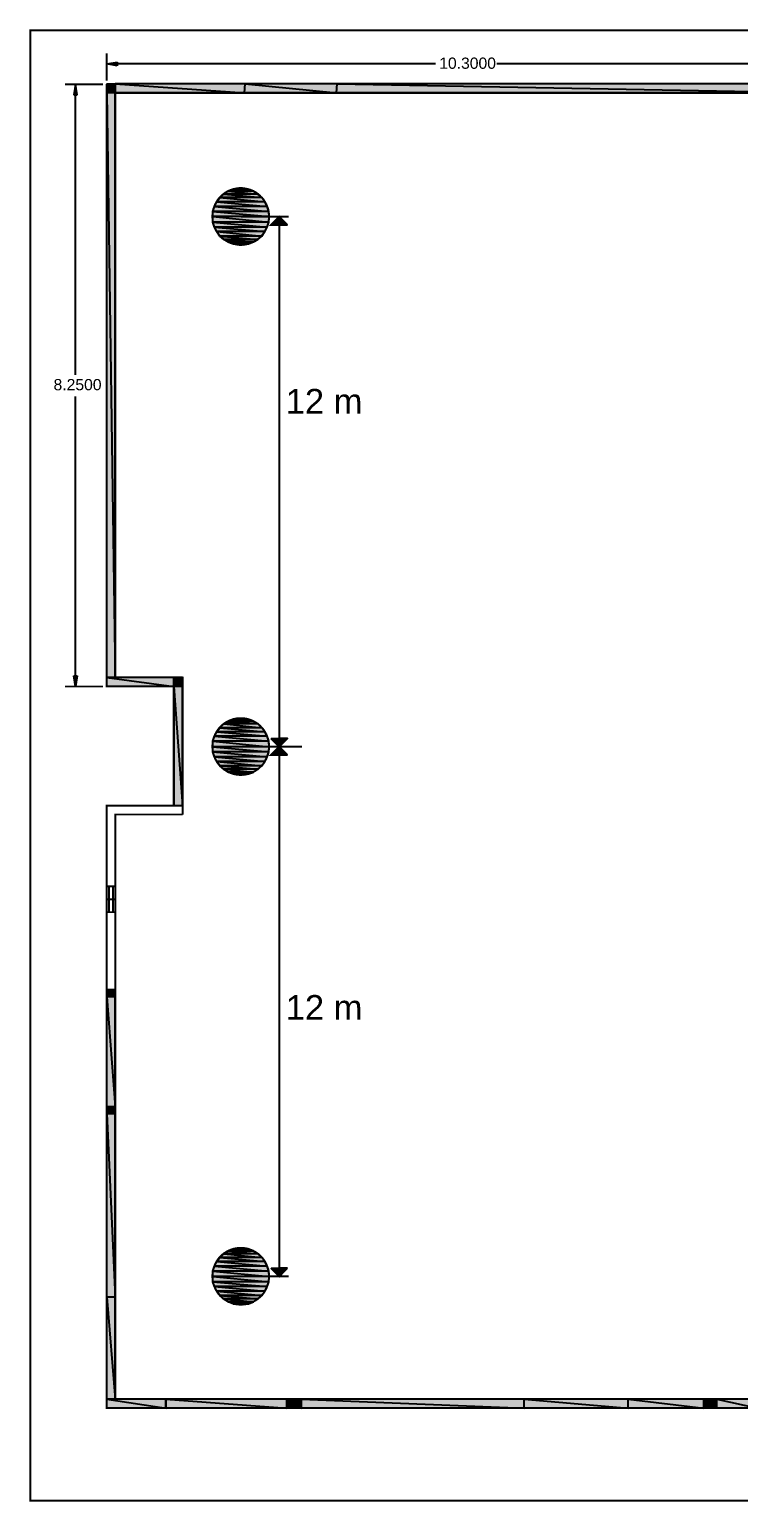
# Model space of a CAD drawing. Header units: millimetres. Extents: x 12 to 271, y 7 to 204.
# Drawn here: x 12.1 to 106.8, y 7.1 to 203.6 of the extents above; entities that cross this region are included whole.
import ezdxf

# ---------------------------------------------------------------- set-up
doc = ezdxf.new("R2010")
doc.units = ezdxf.units.MM
for name, color, linetype in [('H', 251, 'Continuous'), ('P', 255, 'Continuous'), ('T', 255, 'Continuous')]:
    doc.layers.add(name, color=color, linetype=linetype)
doc.styles.get("Standard").update_dxf_attribs({"font": 'ARIAL.TTF'})

msp = doc.modelspace()

# ---------------------------------------------------------------- hatches: boundary and pattern name
at = {"layer": 'H', "linetype": 'Continuous'}
for points in [[(23.813, 198.737), (22.401, 199.002), (23.813, 199.214), (23.813, 198.737)], [(18.009, 194.839), (18.221, 196.25), (18.468, 194.839), (18.009, 194.839)], [(22.401, 195.104), (22.401, 196.286), (23.548, 196.286), (23.548, 195.104), (22.401, 195.104)], [(22.401, 117.087), (22.401, 195.104), (23.548, 195.104), (23.548, 117.087), (22.401, 117.087)], [(23.548, 195.104), (23.548, 196.321), (40.869, 196.321), (40.816, 195.104), (23.548, 195.104)], [(40.816, 195.104), (40.869, 196.321), (53.181, 196.321), (53.093, 195.104), (40.816, 195.104)], [(53.093, 195.104), (53.181, 196.321), (118.286, 196.321), (118.286, 195.104), (53.093, 195.104)], [(37.095, 180.587), (37.518, 181.134), (43.109, 181.134), (43.533, 180.587), (37.095, 180.587)], [(37.518, 181.134), (38.029, 181.592), (42.598, 181.592), (43.109, 181.134), (37.518, 181.134)], [(38.029, 181.592), (38.629, 181.98), (42.016, 181.98), (42.598, 181.592), (38.029, 181.592)], [(38.629, 181.98), (39.264, 182.227), (41.328, 182.227), (42.016, 181.98), (38.629, 181.98)], [(39.264, 182.227), (39.97, 182.351), (40.658, 182.351), (41.328, 182.227), (39.264, 182.227)], [(36.548, 178.594), (36.583, 179.264), (44.044, 179.264), (44.08, 178.594), (36.548, 178.594)], [(36.583, 179.264), (36.795, 179.952), (43.833, 179.952), (44.044, 179.264), (36.583, 179.264)], [(36.795, 179.952), (37.095, 180.587), (43.533, 180.587), (43.833, 179.952), (36.795, 179.952)], [(36.583, 177.871), (36.548, 178.594), (44.08, 178.594), (44.044, 177.871), (36.583, 177.871)], [(36.795, 177.2), (36.583, 177.871), (44.044, 177.871), (43.833, 177.2), (36.795, 177.2)], [(37.095, 176.601), (36.795, 177.2), (43.833, 177.2), (43.533, 176.601), (37.095, 176.601)], [(44.344, 177.483), (45.438, 178.594), (46.531, 177.483), (44.344, 177.483)], [(37.518, 176.001), (37.095, 176.601), (43.533, 176.601), (43.109, 176.001), (37.518, 176.001)], [(38.029, 175.542), (37.518, 176.001), (43.109, 176.001), (42.598, 175.542), (38.029, 175.542)], [(38.629, 175.207), (38.029, 175.542), (42.598, 175.542), (42.016, 175.207), (38.629, 175.207)], [(39.264, 174.943), (38.629, 175.207), (42.016, 175.207), (41.328, 174.943), (39.264, 174.943)], [(39.97, 174.819), (39.264, 174.943), (41.328, 174.943), (40.658, 174.819), (39.97, 174.819)], [(18.221, 115.888), (18.009, 117.299), (18.468, 117.299), (18.221, 115.888)], [(22.401, 115.888), (22.401, 117.087), (31.38, 117.087), (31.38, 115.888), (22.401, 115.888)], [(31.38, 115.888), (31.38, 117.087), (32.526, 117.087), (32.526, 115.888), (31.38, 115.888)], [(31.38, 99.977), (31.38, 115.888), (32.526, 115.888), (32.526, 99.977), (31.38, 99.977)], [(37.095, 109.837), (37.518, 110.384), (43.109, 110.384), (43.533, 109.837), (37.095, 109.837)], [(37.518, 110.384), (38.029, 110.896), (42.598, 110.896), (43.109, 110.384), (37.518, 110.384)], [(38.029, 110.896), (38.629, 111.231), (42.016, 111.231), (42.598, 110.896), (38.029, 110.896)], [(38.629, 111.231), (39.264, 111.495), (41.328, 111.495), (42.016, 111.231), (38.629, 111.231)], [(39.264, 111.495), (39.97, 111.619), (40.658, 111.619), (41.328, 111.495), (39.264, 111.495)], [(36.548, 107.844), (36.583, 108.567), (44.044, 108.567), (44.08, 107.844), (36.548, 107.844)], [(36.583, 108.567), (36.795, 109.255), (43.833, 109.255), (44.044, 108.567), (36.583, 108.567)], [(36.795, 109.255), (37.095, 109.837), (43.533, 109.837), (43.833, 109.255), (36.795, 109.255)], [(45.438, 107.844), (44.344, 108.955), (46.531, 108.955), (45.438, 107.844)], [(36.583, 107.174), (36.548, 107.844), (44.08, 107.844), (44.044, 107.174), (36.583, 107.174)], [(36.795, 106.504), (36.583, 107.174), (44.044, 107.174), (43.833, 106.504), (36.795, 106.504)], [(37.095, 105.869), (36.795, 106.504), (43.833, 106.504), (43.533, 105.869), (37.095, 105.869)], [(44.344, 106.751), (45.438, 107.844), (46.531, 106.751), (44.344, 106.751)], [(37.518, 105.304), (37.095, 105.869), (43.533, 105.869), (43.109, 105.304), (37.518, 105.304)], [(38.029, 104.846), (37.518, 105.304), (43.109, 105.304), (42.598, 104.846), (38.029, 104.846)], [(38.629, 104.458), (38.029, 104.846), (42.598, 104.846), (42.016, 104.458), (38.629, 104.458)], [(39.264, 104.211), (38.629, 104.458), (42.016, 104.458), (41.328, 104.211), (39.264, 104.211)], [(39.97, 104.087), (39.264, 104.211), (41.328, 104.211), (40.658, 104.087), (39.97, 104.087)], [(22.401, 74.454), (22.401, 75.389), (23.548, 75.389), (23.548, 74.454), (22.401, 74.454)], [(22.401, 59.796), (22.401, 74.454), (23.548, 74.454), (23.548, 59.796), (22.401, 59.796)], [(22.401, 58.879), (22.401, 59.796), (23.548, 59.796), (23.548, 58.879), (22.401, 58.879)], [(22.401, 34.361), (22.401, 58.879), (23.548, 58.879), (23.548, 34.361), (22.401, 34.361)], [(37.095, 39.141), (37.518, 39.688), (43.109, 39.688), (43.533, 39.141), (37.095, 39.141)], [(37.518, 39.688), (38.029, 40.164), (42.598, 40.164), (43.109, 39.688), (37.518, 39.688)], [(38.029, 40.164), (38.629, 40.534), (42.016, 40.534), (42.598, 40.164), (38.029, 40.164)], [(38.629, 40.534), (39.264, 40.799), (41.328, 40.799), (42.016, 40.534), (38.629, 40.534)], [(39.264, 40.799), (39.97, 40.922), (40.658, 40.922), (41.328, 40.799), (39.264, 40.799)], [(36.548, 37.148), (36.583, 37.835), (44.044, 37.835), (44.08, 37.148), (36.548, 37.148)], [(36.583, 37.835), (36.795, 38.506), (43.833, 38.506), (44.044, 37.835), (36.583, 37.835)], [(36.795, 38.506), (37.095, 39.141), (43.533, 39.141), (43.833, 38.506), (36.795, 38.506)], [(45.438, 37.148), (44.344, 38.259), (46.531, 38.259), (45.438, 37.148)], [(36.583, 36.442), (36.548, 37.148), (44.08, 37.148), (44.044, 36.442), (36.583, 36.442)], [(36.795, 35.807), (36.583, 36.442), (44.044, 36.442), (43.833, 35.807), (36.795, 35.807)], [(37.095, 35.172), (36.795, 35.807), (43.833, 35.807), (43.533, 35.172), (37.095, 35.172)], [(22.401, 20.779), (22.401, 34.361), (23.548, 34.361), (23.548, 20.779), (22.401, 20.779)], [(37.518, 34.608), (37.095, 35.172), (43.533, 35.172), (43.109, 34.608), (37.518, 34.608)], [(38.029, 34.149), (37.518, 34.608), (43.109, 34.608), (42.598, 34.149), (38.029, 34.149)], [(38.629, 33.761), (38.029, 34.149), (42.598, 34.149), (42.016, 33.761), (38.629, 33.761)], [(39.264, 33.514), (38.629, 33.761), (42.016, 33.761), (41.328, 33.514), (39.264, 33.514)], [(39.97, 33.39), (39.264, 33.514), (41.328, 33.514), (40.658, 33.39), (39.97, 33.39)], [(22.401, 19.579), (22.401, 20.779), (30.321, 20.779), (30.321, 19.579), (22.401, 19.579)], [(30.286, 19.579), (30.286, 20.779), (46.461, 20.779), (46.461, 19.579), (30.286, 19.579)], [(46.461, 19.579), (46.461, 20.779), (48.401, 20.779), (48.401, 19.579), (46.461, 19.579)], [(48.401, 19.579), (48.401, 20.779), (78.158, 20.779), (78.158, 19.579), (48.401, 19.579)], [(78.158, 19.579), (78.158, 20.779), (92.04, 20.779), (92.04, 19.579), (78.158, 19.579)], [(92.04, 19.579), (92.04, 20.779), (102.129, 20.779), (102.129, 19.579), (92.04, 19.579)], [(102.129, 19.579), (102.129, 20.779), (103.858, 20.779), (103.858, 19.579), (102.129, 19.579)], [(103.858, 19.579), (103.858, 20.779), (109.361, 20.779), (109.361, 19.579), (103.858, 19.579)]]:
    msp.add_hatch(color=256, dxfattribs=at).paths.add_polyline_path(points)

# ---------------------------------------------------------------- linework, layer by layer
at = {"layer": 'P', "const_width": 0.254}
for points in [[(12.206, 203.447), (270.775, 203.447), (270.775, 7.232), (12.206, 7.232), (12.206, 203.447)], [(22.401, 196.744), (22.401, 200.395)], [(23.813, 199.002), (66.305, 199.002)], [(116.981, 199.002), (74.471, 199.002)], [(21.908, 196.25), (16.828, 196.25)], [(18.221, 194.839), (18.221, 157.462)], [(22.366, 196.321), (118.286, 196.321), (118.286, 187.272)], [(22.401, 196.286), (22.401, 115.888), (31.38, 115.888), (31.38, 99.977), (22.401, 99.977), (22.401, 19.579), (31.556, 19.579)], [(23.548, 195.104), (23.548, 196.286)], [(138.183, 186.126), (117.228, 186.126), (117.228, 195.104), (23.548, 195.104), (23.548, 117.087), (32.526, 117.087), (32.526, 99.73)], [(44.08, 178.611), (44.08, 178.805), (44.044, 179.193), (43.974, 179.564), (43.85, 179.917), (43.709, 180.252), (43.533, 180.569), (43.339, 180.887), (43.092, 181.151), (42.845, 181.416), (42.563, 181.645), (42.263, 181.857), (41.945, 182.033), (41.593, 182.174), (41.24, 182.28), (40.869, 182.351), (40.481, 182.404), (40.287, 182.404), (40.093, 182.404), (39.723, 182.351), (39.352, 182.28), (39, 182.174), (38.647, 182.033), (38.329, 181.857), (38.029, 181.645), (37.747, 181.416), (37.483, 181.151), (37.253, 180.887), (37.059, 180.569), (36.883, 180.252), (36.742, 179.917), (36.618, 179.564), (36.548, 179.193), (36.513, 178.805), (36.513, 178.611), (36.513, 178.417), (36.548, 178.029), (36.618, 177.659), (36.742, 177.306), (36.883, 176.971), (37.059, 176.653), (37.253, 176.336), (37.483, 176.071), (37.747, 175.807), (38.029, 175.578), (38.329, 175.366), (38.647, 175.189), (39, 175.048), (39.352, 174.943), (39.723, 174.872), (40.093, 174.819), (40.287, 174.819), (40.481, 174.819), (40.869, 174.872), (41.24, 174.943), (41.593, 175.048), (41.945, 175.189), (42.263, 175.366), (42.563, 175.578), (42.845, 175.807), (43.092, 176.071), (43.339, 176.336), (43.533, 176.653), (43.709, 176.971), (43.85, 177.306), (43.974, 177.659), (44.044, 178.029), (44.08, 178.417), (44.08, 178.611)], [(40.323, 178.594), (46.708, 178.594)], [(46.531, 177.483), (44.344, 177.483), (45.438, 178.594), (46.531, 177.483), (45.438, 178.594)], [(45.438, 178.594), (45.438, 107.844)], [(18.221, 117.299), (18.221, 154.623)], [(21.908, 115.888), (16.828, 115.888)], [(31.38, 115.888), (31.38, 117.087), (23.548, 117.087), (22.401, 117.087)], [(46.373, 19.579), (118.375, 19.579), (118.375, 28.557), (233.186, 28.557), (233.186, 115.888)], [(44.08, 107.879), (44.08, 108.073), (44.044, 108.444), (43.974, 108.814), (43.85, 109.167), (43.709, 109.52), (43.533, 109.837), (43.339, 110.137), (43.092, 110.419), (42.845, 110.684), (42.563, 110.913), (42.263, 111.107), (41.945, 111.284), (41.593, 111.425), (41.24, 111.548), (40.869, 111.619), (40.481, 111.654), (40.287, 111.654), (40.093, 111.654), (39.723, 111.619), (39.352, 111.548), (39, 111.425), (38.647, 111.284), (38.329, 111.107), (38.029, 110.913), (37.747, 110.684), (37.483, 110.419), (37.253, 110.137), (37.059, 109.837), (36.883, 109.52), (36.742, 109.167), (36.618, 108.814), (36.548, 108.444), (36.513, 108.073), (36.513, 107.879), (36.513, 107.685), (36.548, 107.297), (36.618, 106.927), (36.742, 106.574), (36.883, 106.221), (37.059, 105.904), (37.253, 105.604), (37.483, 105.322), (37.747, 105.075), (38.029, 104.828), (38.329, 104.634), (38.647, 104.458), (39, 104.316), (39.352, 104.193), (39.723, 104.122), (40.093, 104.087), (40.287, 104.087), (40.481, 104.087), (40.869, 104.122), (41.24, 104.193), (41.593, 104.316), (41.945, 104.458), (42.263, 104.634), (42.563, 104.828), (42.845, 105.075), (43.092, 105.322), (43.339, 105.604), (43.533, 105.904), (43.709, 106.221), (43.85, 106.574), (43.974, 106.927), (44.044, 107.297), (44.08, 107.685), (44.08, 107.879)], [(46.531, 106.751), (44.344, 106.751), (45.438, 107.844), (46.531, 106.751), (45.438, 107.844), (45.438, 37.148)], [(46.531, 108.955), (45.438, 107.844), (44.344, 108.955), (45.438, 107.844)], [(40.323, 107.844), (48.489, 107.844)], [(46.531, 107.844), (44.344, 107.844)], [(32.526, 98.795), (23.548, 98.795), (23.548, 75.389)], [(23.548, 75.389), (23.548, 98.795)], [(31.38, 99.977), (32.526, 99.977)], [(32.526, 98.795), (32.526, 99.977)], [(23.548, 85.76), (22.401, 85.76), (22.401, 89.218)], [(22.401, 89.218), (23.548, 89.218)], [(22.701, 85.76), (22.701, 89.218)], [(23.248, 89.218), (23.248, 85.76)], [(23.548, 89.218), (23.548, 85.76)], [(23.548, 87.489), (22.401, 87.489)], [(23.548, 75.389), (22.401, 75.389)], [(23.548, 75.389), (23.548, 74.454)], [(23.548, 59.796), (23.548, 58.879), (23.548, 74.454), (23.548, 75.389)], [(23.548, 74.454), (23.548, 59.796)], [(23.548, 58.879), (22.401, 58.879)], [(23.548, 59.796), (23.548, 58.879)], [(23.548, 58.879), (23.548, 34.361)], [(23.548, 34.361), (23.548, 58.879)], [(44.08, 37.183), (44.08, 37.377), (44.044, 37.747), (43.974, 38.118), (43.85, 38.47), (43.709, 38.823), (43.533, 39.141), (43.339, 39.441), (43.092, 39.723), (42.845, 39.987), (42.563, 40.217), (42.263, 40.411), (41.945, 40.587), (41.593, 40.728), (41.24, 40.852), (40.869, 40.922), (40.481, 40.958), (40.287, 40.958), (40.093, 40.958), (39.723, 40.922), (39.352, 40.852), (39, 40.728), (38.647, 40.587), (38.329, 40.411), (38.029, 40.217), (37.747, 39.987), (37.483, 39.723), (37.253, 39.441), (37.059, 39.141), (36.883, 38.823), (36.742, 38.47), (36.618, 38.118), (36.548, 37.747), (36.513, 37.377), (36.513, 37.183), (36.513, 36.989), (36.548, 36.601), (36.618, 36.23), (36.742, 35.878), (36.883, 35.525), (37.059, 35.207), (37.253, 34.907), (37.483, 34.625), (37.747, 34.378), (38.029, 34.131), (38.329, 33.937), (38.647, 33.761), (39, 33.62), (39.352, 33.496), (39.723, 33.426), (40.093, 33.39), (40.287, 33.39), (40.481, 33.39), (40.869, 33.426), (41.24, 33.496), (41.593, 33.62), (41.945, 33.761), (42.263, 33.937), (42.563, 34.131), (42.845, 34.378), (43.092, 34.625), (43.339, 34.907), (43.533, 35.207), (43.709, 35.525), (43.85, 35.878), (43.974, 36.23), (44.044, 36.601), (44.08, 36.989), (44.08, 37.183)], [(46.531, 38.259), (45.438, 37.148), (44.344, 38.259), (45.438, 37.148)], [(46.708, 37.148), (40.323, 37.148)], [(23.548, 33.426), (23.548, 34.361)], [(23.548, 33.426), (23.548, 20.779), (31.556, 20.779)], [(93.786, 20.779), (117.228, 20.779), (117.228, 29.739)], [(31.556, 20.779), (46.373, 20.779)], [(31.556, 19.579), (46.373, 19.579)], [(46.373, 20.779), (92.851, 20.779)], [(93.786, 20.779), (92.851, 20.779), (93.786, 20.779), (92.851, 20.779)]]:
    msp.add_lwpolyline(points, dxfattribs=at)
at = {"layer": 'P'}
for points in [[(22.401, 199.002), (23.813, 199.214)], [(23.813, 198.737), (22.401, 199.002)], [(23.813, 199.214), (23.813, 198.737)], [(18.221, 196.25), (18.009, 194.839)], [(18.009, 194.839), (18.468, 194.839)], [(18.468, 194.839), (18.221, 196.25)], [(23.548, 196.286), (22.401, 196.286)], [(22.401, 196.286), (23.548, 195.104)], [(22.401, 196.286), (23.548, 195.104)], [(22.401, 195.104), (22.401, 196.286)], [(23.548, 195.104), (22.401, 195.104)], [(23.548, 195.104), (22.401, 195.104)], [(22.401, 195.104), (23.548, 117.087)], [(22.401, 195.104), (23.548, 117.087)], [(23.548, 117.087), (22.401, 117.087), (22.401, 195.104)], [(40.869, 196.321), (23.548, 196.321)], [(23.548, 196.321), (40.816, 195.104)], [(23.548, 196.321), (40.816, 195.104)], [(23.548, 195.104), (23.548, 196.321)], [(23.548, 195.104), (23.548, 196.286)], [(23.548, 117.087), (23.548, 195.104)], [(40.816, 195.104), (23.548, 195.104)], [(40.816, 195.104), (40.869, 196.321)], [(40.816, 195.104), (40.869, 196.321)], [(53.093, 195.104), (40.816, 195.104)], [(53.181, 196.321), (40.869, 196.321)], [(40.869, 196.321), (53.093, 195.104)], [(40.869, 196.321), (53.093, 195.104)], [(53.093, 195.104), (53.181, 196.321)], [(53.181, 196.321), (118.286, 195.104), (53.093, 195.104)], [(53.093, 195.104), (53.181, 196.321)], [(118.286, 196.321), (53.181, 196.321)], [(53.181, 196.321), (118.286, 195.104)], [(37.095, 180.587), (37.518, 181.134)], [(37.518, 181.134), (38.029, 181.592)], [(43.109, 181.134), (37.518, 181.134)], [(43.109, 181.134), (37.518, 181.134)], [(37.518, 181.134), (43.533, 180.587), (43.109, 181.134)], [(37.518, 181.134), (43.533, 180.587)], [(38.029, 181.592), (38.629, 181.98)], [(42.598, 181.592), (38.029, 181.592)], [(42.598, 181.592), (38.029, 181.592)], [(38.029, 181.592), (43.109, 181.134), (42.598, 181.592)], [(38.029, 181.592), (43.109, 181.134)], [(42.016, 181.98), (38.629, 181.98), (39.264, 182.227)], [(42.016, 181.98), (38.629, 181.98)], [(38.629, 181.98), (42.598, 181.592)], [(38.629, 181.98), (42.598, 181.592)], [(39.97, 182.351), (41.328, 182.227), (39.264, 182.227), (39.97, 182.351)], [(41.328, 182.227), (39.264, 182.227)], [(39.264, 182.227), (42.016, 181.98)], [(39.264, 182.227), (42.016, 181.98)], [(40.658, 182.351), (39.97, 182.351), (41.328, 182.227), (40.658, 182.351)], [(42.016, 181.98), (41.328, 182.227)], [(42.598, 181.592), (42.016, 181.98)], [(36.548, 178.594), (36.583, 179.264)], [(36.583, 179.264), (36.795, 179.952)], [(44.044, 179.264), (36.583, 179.264)], [(44.044, 179.264), (36.583, 179.264)], [(36.583, 179.264), (44.08, 178.594), (44.044, 179.264)], [(36.583, 179.264), (44.08, 178.594)], [(37.095, 180.587), (43.833, 179.952), (36.795, 179.952)], [(36.795, 179.952), (37.095, 180.587)], [(43.833, 179.952), (36.795, 179.952)], [(36.795, 179.952), (44.044, 179.264)], [(36.795, 179.952), (44.044, 179.264)], [(43.533, 180.587), (37.095, 180.587)], [(43.533, 180.587), (37.095, 180.587), (43.833, 179.952), (43.533, 180.587)], [(44.044, 179.264), (43.833, 179.952)], [(44.08, 178.594), (36.548, 178.594)], [(44.08, 178.594), (36.548, 178.594), (44.044, 177.871)], [(36.548, 178.594), (44.044, 177.871)], [(36.583, 177.871), (36.548, 178.594)], [(44.044, 177.871), (36.583, 177.871)], [(44.044, 177.871), (36.583, 177.871)], [(36.583, 177.871), (43.833, 177.2)], [(36.583, 177.871), (43.833, 177.2)], [(36.795, 177.2), (36.583, 177.871)], [(43.833, 177.2), (36.795, 177.2)], [(43.833, 177.2), (36.795, 177.2)], [(36.795, 177.2), (43.533, 176.601)], [(36.795, 177.2), (43.533, 176.601), (37.095, 176.601)], [(37.095, 176.601), (36.795, 177.2)], [(43.533, 176.601), (43.833, 177.2)], [(43.833, 177.2), (44.044, 177.871)], [(44.044, 177.871), (44.08, 178.594)], [(44.344, 177.483), (45.438, 178.594)], [(45.438, 177.483), (44.344, 177.483)], [(46.531, 177.483), (45.438, 178.594)], [(45.438, 178.594), (45.438, 177.483)], [(45.438, 178.594), (45.438, 177.483)], [(45.438, 177.483), (46.531, 177.483)], [(43.533, 176.601), (37.095, 176.601), (43.109, 176.001), (43.533, 176.601)], [(37.095, 176.601), (43.109, 176.001)], [(37.518, 176.001), (37.095, 176.601)], [(43.109, 176.001), (37.518, 176.001)], [(43.109, 176.001), (37.518, 176.001)], [(37.518, 176.001), (42.598, 175.542)], [(37.518, 176.001), (42.598, 175.542)], [(38.029, 175.542), (37.518, 176.001)], [(42.598, 175.542), (38.029, 175.542)], [(42.598, 175.542), (38.029, 175.542)], [(38.029, 175.542), (42.016, 175.207)], [(38.029, 175.542), (42.016, 175.207)], [(38.629, 175.207), (38.029, 175.542)], [(42.016, 175.207), (38.629, 175.207)], [(42.016, 175.207), (38.629, 175.207)], [(38.629, 175.207), (41.328, 174.943), (42.016, 175.207)], [(38.629, 175.207), (41.328, 174.943)], [(39.264, 174.943), (38.629, 175.207)], [(41.328, 174.943), (39.264, 174.943)], [(41.328, 174.943), (39.264, 174.943)], [(39.264, 174.943), (40.658, 174.819)], [(39.264, 174.943), (40.658, 174.819)], [(39.97, 174.819), (39.264, 174.943)], [(40.658, 174.819), (41.328, 174.943)], [(42.016, 175.207), (42.598, 175.542)], [(42.598, 175.542), (43.109, 176.001)], [(40.658, 174.819), (39.97, 174.819)], [(18.009, 117.299), (18.468, 117.299)], [(18.221, 115.888), (18.009, 117.299)], [(18.468, 117.299), (18.221, 115.888)], [(31.38, 117.087), (22.401, 117.087)], [(22.401, 117.087), (31.38, 115.888)], [(22.401, 117.087), (31.38, 115.888)], [(22.401, 115.888), (22.401, 117.087)], [(32.526, 117.087), (31.38, 117.087)], [(31.38, 117.087), (32.526, 115.888)], [(31.38, 117.087), (32.526, 115.888)], [(31.38, 115.888), (31.38, 117.087)], [(31.38, 115.888), (31.38, 117.087)], [(32.526, 115.888), (32.526, 117.087)], [(31.38, 115.888), (22.401, 115.888)], [(32.526, 115.888), (31.38, 115.888)], [(32.526, 115.888), (31.38, 115.888)], [(31.38, 115.888), (32.526, 99.977)], [(31.38, 115.888), (32.526, 99.977)], [(31.38, 99.977), (31.38, 115.888)], [(32.526, 99.977), (32.526, 115.888)], [(37.518, 110.384), (43.533, 109.837), (37.095, 109.837)], [(37.095, 109.837), (37.518, 110.384)], [(37.518, 110.384), (38.029, 110.896)], [(43.109, 110.384), (37.518, 110.384)], [(43.109, 110.384), (37.518, 110.384)], [(37.518, 110.384), (43.533, 109.837)], [(38.029, 110.896), (38.629, 111.231)], [(42.598, 110.896), (38.029, 110.896)], [(42.598, 110.896), (38.029, 110.896)], [(38.029, 110.896), (43.109, 110.384)], [(38.029, 110.896), (43.109, 110.384)], [(38.629, 111.231), (39.264, 111.495)], [(42.016, 111.231), (38.629, 111.231)], [(42.016, 111.231), (38.629, 111.231)], [(38.629, 111.231), (42.598, 110.896)], [(38.629, 111.231), (42.598, 110.896)], [(39.97, 111.619), (41.328, 111.495), (39.264, 111.495)], [(39.264, 111.495), (39.97, 111.619)], [(41.328, 111.495), (39.264, 111.495)], [(39.264, 111.495), (42.016, 111.231)], [(39.264, 111.495), (42.016, 111.231)], [(40.658, 111.619), (39.97, 111.619)], [(39.97, 111.619), (41.328, 111.495)], [(41.328, 111.495), (40.658, 111.619)], [(42.016, 111.231), (41.328, 111.495)], [(42.598, 110.896), (42.016, 111.231)], [(43.109, 110.384), (42.598, 110.896)], [(43.533, 109.837), (43.109, 110.384)], [(36.548, 107.844), (36.583, 108.567)], [(36.583, 108.567), (36.795, 109.255)], [(44.044, 108.567), (36.583, 108.567)], [(44.044, 108.567), (36.583, 108.567), (44.08, 107.844)], [(36.583, 108.567), (44.08, 107.844)], [(36.795, 109.255), (37.095, 109.837)], [(43.833, 109.255), (36.795, 109.255)], [(43.833, 109.255), (36.795, 109.255)], [(36.795, 109.255), (44.044, 108.567), (43.833, 109.255)], [(36.795, 109.255), (44.044, 108.567)], [(43.533, 109.837), (37.095, 109.837)], [(37.095, 109.837), (43.833, 109.255)], [(37.095, 109.837), (43.833, 109.255)], [(43.833, 109.255), (43.533, 109.837)], [(44.08, 107.844), (44.044, 108.567)], [(44.344, 108.955), (45.438, 108.955), (45.438, 107.844)], [(45.438, 107.844), (44.344, 108.955)], [(45.438, 108.955), (45.438, 107.844), (46.531, 108.955), (45.438, 108.955)], [(44.08, 107.844), (36.548, 107.844)], [(44.08, 107.844), (36.548, 107.844), (44.044, 107.174)], [(36.548, 107.844), (44.044, 107.174)], [(36.583, 107.174), (36.548, 107.844)], [(44.044, 107.174), (36.583, 107.174)], [(44.044, 107.174), (36.583, 107.174)], [(36.583, 107.174), (43.833, 106.504)], [(36.583, 107.174), (43.833, 106.504)], [(36.795, 106.504), (36.583, 107.174)], [(43.833, 106.504), (36.795, 106.504)], [(43.833, 106.504), (36.795, 106.504)], [(36.795, 106.504), (43.533, 105.869)], [(36.795, 106.504), (43.533, 105.869)], [(43.533, 105.869), (37.095, 105.869), (36.795, 106.504)], [(43.533, 105.869), (43.833, 106.504)], [(43.833, 106.504), (44.044, 107.174)], [(44.044, 107.174), (44.08, 107.844)], [(44.344, 106.751), (45.438, 107.844)], [(45.438, 106.751), (44.344, 106.751)], [(46.531, 106.751), (45.438, 107.844), (45.438, 106.751)], [(45.438, 107.844), (45.438, 106.751)], [(45.438, 106.751), (46.531, 106.751)], [(43.533, 105.869), (37.095, 105.869)], [(37.095, 105.869), (43.109, 105.304)], [(37.095, 105.869), (43.109, 105.304)], [(37.518, 105.304), (37.095, 105.869)], [(43.109, 105.304), (37.518, 105.304)], [(43.109, 105.304), (37.518, 105.304)], [(37.518, 105.304), (42.598, 104.846)], [(37.518, 105.304), (42.598, 104.846)], [(38.029, 104.846), (37.518, 105.304)], [(42.598, 104.846), (38.029, 104.846)], [(42.598, 104.846), (38.029, 104.846)], [(38.029, 104.846), (42.016, 104.458)], [(38.029, 104.846), (42.016, 104.458)], [(38.629, 104.458), (38.029, 104.846)], [(42.016, 104.458), (38.629, 104.458)], [(42.016, 104.458), (38.629, 104.458), (41.328, 104.211)], [(38.629, 104.458), (41.328, 104.211), (39.264, 104.211)], [(39.264, 104.211), (38.629, 104.458)], [(41.328, 104.211), (39.264, 104.211)], [(39.264, 104.211), (40.658, 104.087)], [(39.264, 104.211), (40.658, 104.087)], [(39.97, 104.087), (39.264, 104.211)], [(40.658, 104.087), (41.328, 104.211)], [(41.328, 104.211), (42.016, 104.458)], [(42.016, 104.458), (42.598, 104.846)], [(42.598, 104.846), (43.109, 105.304)], [(43.109, 105.304), (43.533, 105.869)], [(40.658, 104.087), (39.97, 104.087)], [(32.526, 99.977), (31.38, 99.977)], [(23.548, 75.389), (22.401, 75.389)], [(22.401, 75.389), (23.548, 74.454)], [(22.401, 75.389), (23.548, 74.454)], [(23.548, 74.454), (22.401, 74.454), (22.401, 75.389)], [(23.548, 74.454), (23.548, 75.389)], [(23.548, 74.454), (22.401, 74.454)], [(22.401, 74.454), (23.548, 59.796)], [(22.401, 74.454), (23.548, 59.796)], [(22.401, 59.796), (22.401, 74.454)], [(23.548, 59.796), (23.548, 74.454)], [(23.548, 59.796), (22.401, 59.796)], [(23.548, 59.796), (22.401, 59.796)], [(22.401, 59.796), (23.548, 58.879)], [(22.401, 59.796), (23.548, 58.879)], [(22.401, 58.879), (22.401, 59.796)], [(23.548, 58.879), (23.548, 59.796)], [(23.548, 58.879), (22.401, 58.879)], [(23.548, 58.879), (22.401, 58.879)], [(22.401, 58.879), (23.548, 34.361), (23.548, 58.879)], [(22.401, 58.879), (23.548, 34.361)], [(22.401, 34.361), (22.401, 58.879)], [(37.518, 39.688), (43.533, 39.141), (37.095, 39.141)], [(37.095, 39.141), (37.518, 39.688)], [(37.518, 39.688), (38.029, 40.164)], [(43.109, 39.688), (37.518, 39.688)], [(43.109, 39.688), (37.518, 39.688)], [(37.518, 39.688), (43.533, 39.141)], [(42.598, 40.164), (38.029, 40.164), (38.629, 40.534)], [(42.598, 40.164), (38.029, 40.164)], [(38.029, 40.164), (43.109, 39.688)], [(38.029, 40.164), (43.109, 39.688)], [(42.016, 40.534), (38.629, 40.534), (39.264, 40.799)], [(42.016, 40.534), (38.629, 40.534)], [(38.629, 40.534), (42.598, 40.164)], [(38.629, 40.534), (42.598, 40.164)], [(39.264, 40.799), (39.97, 40.922)], [(41.328, 40.799), (39.264, 40.799)], [(41.328, 40.799), (39.264, 40.799), (42.016, 40.534)], [(39.264, 40.799), (42.016, 40.534)], [(40.658, 40.922), (39.97, 40.922)], [(39.97, 40.922), (41.328, 40.799), (40.658, 40.922)], [(39.97, 40.922), (41.328, 40.799)], [(42.016, 40.534), (41.328, 40.799)], [(42.598, 40.164), (42.016, 40.534)], [(43.109, 39.688), (42.598, 40.164)], [(43.533, 39.141), (43.109, 39.688)], [(36.548, 37.148), (36.583, 37.835)], [(44.044, 37.835), (36.583, 37.835), (36.795, 38.506)], [(44.044, 37.835), (36.583, 37.835), (44.08, 37.148)], [(36.583, 37.835), (44.08, 37.148)], [(36.795, 38.506), (37.095, 39.141)], [(43.833, 38.506), (36.795, 38.506)], [(43.833, 38.506), (36.795, 38.506)], [(36.795, 38.506), (44.044, 37.835)], [(36.795, 38.506), (44.044, 37.835)], [(43.533, 39.141), (37.095, 39.141)], [(37.095, 39.141), (43.833, 38.506)], [(37.095, 39.141), (43.833, 38.506)], [(43.833, 38.506), (43.533, 39.141)], [(44.044, 37.835), (43.833, 38.506)], [(44.08, 37.148), (44.044, 37.835)], [(44.344, 38.259), (45.438, 38.259), (45.438, 37.148)], [(45.438, 37.148), (44.344, 38.259)], [(45.438, 38.259), (45.438, 37.148)], [(45.438, 37.148), (46.531, 38.259)], [(46.531, 38.259), (45.438, 38.259)], [(44.08, 37.148), (36.548, 37.148)], [(44.08, 37.148), (36.548, 37.148)], [(36.548, 37.148), (44.044, 36.442)], [(36.548, 37.148), (44.044, 36.442)], [(36.583, 36.442), (36.548, 37.148)], [(44.044, 36.442), (36.583, 36.442)], [(44.044, 36.442), (36.583, 36.442)], [(36.583, 36.442), (43.833, 35.807)], [(36.583, 36.442), (43.833, 35.807)], [(36.795, 35.807), (36.583, 36.442)], [(43.833, 35.807), (36.795, 35.807)], [(43.833, 35.807), (36.795, 35.807)], [(36.795, 35.807), (43.533, 35.172)], [(36.795, 35.807), (43.533, 35.172)], [(37.095, 35.172), (36.795, 35.807)], [(43.533, 35.172), (43.833, 35.807)], [(43.833, 35.807), (44.044, 36.442)], [(44.044, 36.442), (44.08, 37.148)], [(23.548, 34.361), (22.401, 34.361)], [(23.548, 34.361), (22.401, 34.361)], [(22.401, 34.361), (23.548, 20.779)], [(22.401, 34.361), (23.548, 20.779)], [(22.401, 20.779), (22.401, 34.361)], [(23.548, 20.779), (23.548, 34.361)], [(43.533, 35.172), (37.095, 35.172)], [(43.533, 35.172), (37.095, 35.172)], [(37.095, 35.172), (43.109, 34.608)], [(37.095, 35.172), (43.109, 34.608)], [(37.518, 34.608), (37.095, 35.172)], [(43.109, 34.608), (37.518, 34.608)], [(43.109, 34.608), (37.518, 34.608)], [(37.518, 34.608), (42.598, 34.149)], [(37.518, 34.608), (42.598, 34.149)], [(38.029, 34.149), (37.518, 34.608)], [(42.598, 34.149), (38.029, 34.149)], [(42.598, 34.149), (38.029, 34.149)], [(38.029, 34.149), (42.016, 33.761)], [(38.029, 34.149), (42.016, 33.761), (38.629, 33.761)], [(38.629, 33.761), (38.029, 34.149)], [(42.016, 33.761), (38.629, 33.761)], [(38.629, 33.761), (41.328, 33.514)], [(38.629, 33.761), (41.328, 33.514)], [(39.264, 33.514), (38.629, 33.761)], [(41.328, 33.514), (39.264, 33.514)], [(41.328, 33.514), (39.264, 33.514)], [(39.264, 33.514), (40.658, 33.39)], [(39.264, 33.514), (40.658, 33.39)], [(39.97, 33.39), (39.264, 33.514)], [(40.658, 33.39), (41.328, 33.514)], [(41.328, 33.514), (42.016, 33.761)], [(42.016, 33.761), (42.598, 34.149)], [(42.598, 34.149), (43.109, 34.608)], [(43.109, 34.608), (43.533, 35.172)], [(40.658, 33.39), (39.97, 33.39)], [(23.548, 20.779), (22.401, 20.779)], [(30.321, 20.779), (22.401, 20.779)], [(22.401, 20.779), (30.321, 19.579)], [(22.401, 20.779), (30.321, 19.579)], [(30.321, 19.579), (22.401, 19.579), (22.401, 20.779)], [(46.461, 20.779), (30.286, 20.779), (46.461, 19.579)], [(30.286, 20.779), (46.461, 19.579)], [(30.286, 19.579), (30.286, 20.779)], [(30.321, 19.579), (30.321, 20.779)], [(48.401, 20.779), (46.461, 20.779)], [(46.461, 20.779), (48.401, 19.579)], [(46.461, 20.779), (48.401, 19.579)], [(46.461, 19.579), (46.461, 20.779)], [(46.461, 19.579), (46.461, 20.779)], [(48.401, 19.579), (48.401, 20.779)], [(78.158, 20.779), (48.401, 20.779)], [(48.401, 20.779), (78.158, 19.579)], [(48.401, 20.779), (78.158, 19.579)], [(48.401, 19.579), (48.401, 20.779)], [(78.158, 19.579), (78.158, 20.779)], [(92.04, 20.779), (78.158, 20.779)], [(78.158, 20.779), (92.04, 19.579)], [(78.158, 20.779), (92.04, 19.579)], [(78.158, 19.579), (78.158, 20.779)], [(102.129, 20.779), (92.04, 20.779)], [(92.04, 20.779), (102.129, 19.579)], [(92.04, 20.779), (102.129, 19.579)], [(92.04, 19.579), (92.04, 20.779)], [(92.04, 19.579), (92.04, 20.779)], [(103.858, 20.779), (102.129, 20.779)], [(102.129, 20.779), (103.858, 19.579)], [(102.129, 20.779), (103.858, 19.579)], [(102.129, 19.579), (102.129, 20.779)], [(102.129, 19.579), (102.129, 20.779)], [(109.361, 20.779), (103.858, 20.779), (109.361, 19.579)], [(103.858, 20.779), (109.361, 19.579)], [(109.361, 19.579), (103.858, 19.579), (103.858, 20.779)], [(103.858, 19.579), (103.858, 20.779)], [(46.461, 19.579), (30.286, 19.579)], [(48.401, 19.579), (46.461, 19.579)], [(78.158, 19.579), (48.401, 19.579)], [(92.04, 19.579), (78.158, 19.579)], [(102.129, 19.579), (92.04, 19.579)], [(103.858, 19.579), (102.129, 19.579)]]:
    msp.add_lwpolyline(points, dxfattribs=at)

# ---------------------------------------------------------------- texts
at = {"layer": 'T', "attachment_point": 7}
for s, insert, char_height in [('{\\fArial|b0|i0|c0|p18;10.3000}', (66.8, 198.3), 1.5), ('{\\fArial|b0|i0|c0|p18;8.2500}', (15.3, 155.4), 1.5), ('{\\fArial|b0|i0|c0|p18;12 m}', (46.3, 152.3), 3.3), ('{\\fArial|b0|i0|c0|p18;12 m}', (46.3, 71.4), 3.3)]:
    msp.add_mtext(s, dxfattribs=dict(at, insert=insert, char_height=char_height))

doc.saveas('drawing.dxf')
